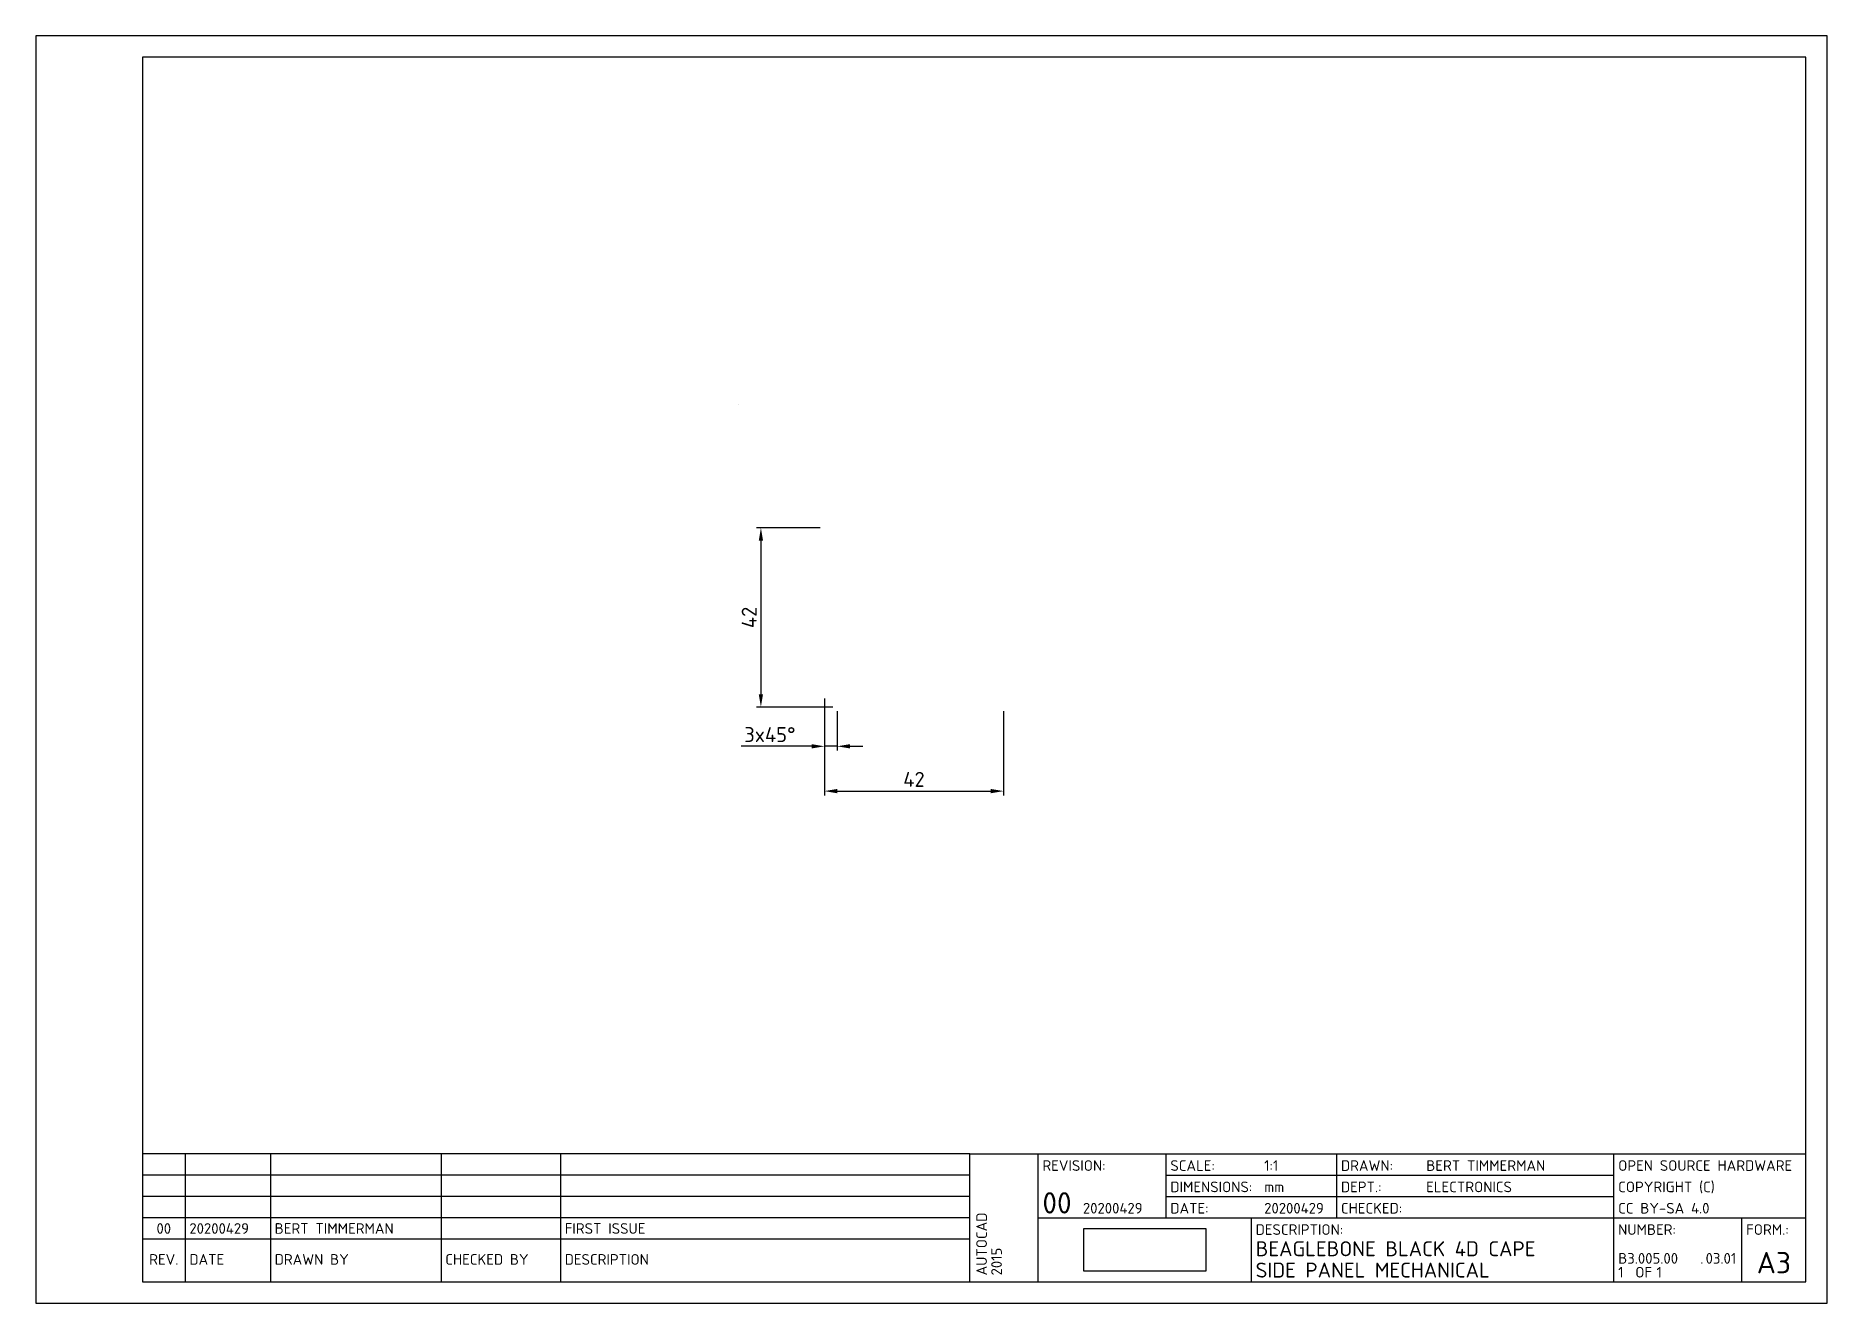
# Paper-space layout 'Layout1' of a CAD drawing. Extents: x 0 to 420, y 0 to 297.
# The model-space entities are those that its viewports show. They can reach past a viewport. Long polylines and large blocks are cut down to what shows.
import ezdxf
from ezdxf.enums import TextEntityAlignment as Align

# ---------------------------------------------------------------- set-up
doc = ezdxf.new("R2010")
doc.units = 0
doc.header["$LTSCALE"] = 10
doc.header["$MEASUREMENT"] = 0
doc.header["$PDMODE"] = 98
doc.header["$PDSIZE"] = -3
doc.linetypes.add('CENTER', pattern=[2, 1.25, -0.25, 0.25, -0.25])
doc.layers.get('0').update_dxf_attribs({"linetype": 'CONTINUOUS'})
doc.layers.get('DEFPOINTS').update_dxf_attribs({"linetype": 'CONTINUOUS'})
for name, color, linetype in [('DIMENSIONS', 1, 'CONTINUOUS'), ('GENERAL', 7, 'CONTINUOUS'), ('TITLEBLOCK', 7, 'CONTINUOUS')]:
    doc.layers.add(name, color=color, linetype=linetype)
doc.styles.add('ISO', font='isocpeur.ttf')
doc.dimstyles.get("Standard").update_dxf_attribs({"dimtxt": 3.5, "dimasz": 3, "dimexe": 1, "dimexo": 1, "dimgap": 1, "dimtad": 1, "dimdec": 3, "dimdsep": 46, "dimtxsty": 'ISO', "dimcen": 1, "dimclrt": 2, "dimadec": 0, "dimazin": 0, "dimtfac": 1, "dimtdec": 3, "dimtmove": 0, "dimatfit": 3, "dimfxl": 1, "dimtolj": 1, "dimarcsym": 0})
picture_1 = doc.add_image_def('image1.png', size_in_pixel=(403, 141))

# ---------------------------------------------------------------- blocks, each defined once
blk = doc.blocks.new('A3')
at = {"layer": 'TITLEBLOCK', "color": 3}
for p, q in [((219, 35), (25, 35)), ((219, 35), (415, 35)), ((219, 5), (219, 35)), ((235, 5), (235, 35)), ((265, 20), (265, 35)), ((305, 20), (305, 35)), ((370, 5), (370, 35)), ((265, 30), (370, 30)), ((265, 25), (370, 25)), ((235, 20), (415, 20)), ((285, 5), (285, 20)), ((400, 5), (400, 20)), ((219, 15), (25, 15))]:
    blk.add_line(p, q, dxfattribs=at)
at = {"layer": 'TITLEBLOCK'}
for p, q in [((35, 35), (35, 5)), ((55, 35), (55, 5)), ((95, 35), (95, 5)), ((123, 35), (123, 5)), ((219, 30), (25, 30)), ((219, 25), (25, 25)), ((219, 20), (25, 20))]:
    blk.add_line(p, q, dxfattribs=at)
at = {"layer": 'TITLEBLOCK', "color": 1}
blk.add_lwpolyline([(0, 0), (420, 0), (420, 297), (0, 297)], close=True, dxfattribs=at)
at = {"layer": 'TITLEBLOCK', "color": 4}
blk.add_lwpolyline([(25, 5), (415, 5), (415, 292), (25, 292), (25, 5)], dxfattribs=at)
at = {"layer": 'TITLEBLOCK', "style": 'ISO'}
for s, p in [('REVISION:', (236, 31)), ('SCALE:', (266, 31)), ('DRAWN:', (306, 31)), ('DIMENSIONS:', (266, 26)), ('DEPT.:', (306, 26)), ('DATE:', (266, 21)), ('CHECKED:', (306, 21)), ('DESCRIPTION:', (286, 16)), ('NUMBER:', (371, 16)), ('FORM.:', (401, 16)), ('DATE', (36, 9)), ('DRAWN BY', (56, 9)), ('CHECKED BY', (96, 9)), ('DESCRIPTION', (124, 9)), ('OF', (375, 6)), ('.', (390.25, 9.25))]:
    blk.add_text(s, height=2.5, dxfattribs=at).set_placement(p)
blk.add_text('REV.', height=2.5, dxfattribs=at).set_placement((30, 9), align=Align.CENTER)
for tag, p in [('REV4', (30, 31.25)), ('REV3', (30, 26.25)), ('REV2', (30, 21.25)), ('REV1', (30, 16.25))]:
    blk.add_attdef(tag, text='', height=2.5, dxfattribs=at).set_placement(p, align=Align.CENTER)
for tag, p in [('DATUM4', (36, 31.25)), ('GET4', (56, 31.25)), ('GEZ4', (96, 31.25)), ('OMSCHR4', (124, 31.25)), ('DATUM3', (36, 26.25)), ('GET3', (56, 26.25)), ('GEZ3', (96, 26.25)), ('OMSCHR3', (124, 26.25)), ('DATUM2', (36, 21.25)), ('GET2', (56, 21.25)), ('GEZ2', (96, 21.25)), ('OMSCHR2', (124, 21.25)), ('DATUM1', (36, 16.25)), ('GET1', (56, 16.25)), ('GEZ1', (96, 16.25)), ('OMSCHR1', (124, 16.25))]:
    blk.add_attdef(tag, p, '', height=2.5, dxfattribs=at)
at = {"layer": 'TITLEBLOCK', "color": 2, "style": 'ISO'}
for tag, p, height in [('S', (288, 31), 2.5), ('GET', (326, 31), 2.5), ('OPM1', (371, 31), 2.5), ('ME', (288, 26), 2.5), ('AFD', (326, 26), 2.5), ('OPM2', (371, 26), 2.5), ('LDATUM', (245.5, 21), 2.5), ('DATUM', (288, 21), 2.5), ('GEZ', (326, 21), 2.5), ('OPM3', (371, 21), 2.5), ('BEN1', (286, 11), 3.5), ('CAT', (371, 12.5), 2.5), ('INST', (378, 12.5), 2.5), ('BEN2', (286, 6), 3.5), ('PARTNO', (371, 9.25), 2.5), ('B', (371, 6), 2.5), ('NOBLZ', (380, 6), 2.5), ('TEK', (391.5, 9.25), 2.5)]:
    blk.add_attdef(tag, p, '', height=height, dxfattribs=at)
at = {"layer": 'TITLEBLOCK', "color": 3, "style": 'ISO'}
blk.add_attdef('L', (236, 21), '', height=5, dxfattribs=at)
at = {"layer": 'TITLEBLOCK', "color": 2, "style": 'ISO'}
for tag, p in [('DOSNAAM', (230, 6.5)), ('SYSTEEM', (223, 6.5)), ('FLOPPY', (233.5, 6.5)), ('REL', (226.5, 6.5))]:
    blk.add_attdef(tag, p, '', height=2.5, rotation=90, dxfattribs=at)
for tag, p in [('NAAM', (260, 14)), ('PLAATS', (260, 7.5))]:
    blk.add_attdef(tag, text='', height=3.5, dxfattribs=at).set_placement(p, align=Align.CENTER)
at = {"layer": 'TITLEBLOCK', "color": 3, "style": 'ISO'}
blk.add_attdef('F', text='', height=5, dxfattribs=at).set_placement((407.5, 7), align=Align.CENTER)
blk = doc.blocks.new('*D2')
at = {"layer": 'DEFPOINTS', "color": 0, "transparency": 16777216}
for p in [(184.89, 142.7), (187.89, 139.7), (184.89, 130.5)]:
    blk.add_point(p, dxfattribs=at)
at = {"layer": 'DIMENSIONS', "color": 0, "lineweight": -2, "transparency": 16777216}
for p, q in [((184.89, 141.7), (184.89, 129.5)), ((187.89, 138.7), (187.89, 129.5)), ((181.89, 130.5), (165.34, 130.5)), ((187.89, 130.5), (184.89, 130.5)), ((190.89, 130.5), (193.89, 130.5))]:
    blk.add_line(p, q, dxfattribs=at)
at = {"layer": 'DIMENSIONS', "color": 0, "transparency": 16777216}
for points in [[(181.89, 131), (181.89, 130), (184.89, 130.5)], [(190.89, 131), (190.89, 130), (187.89, 130.5)]]:
    blk.add_solid(points, dxfattribs=at)
at = {"layer": 'DIMENSIONS', "color": 2, "transparency": 16777216, "insert": (172.12, 133.25), "char_height": 3.5, "attachment_point": 5, "style": 'ISO'}
blk.add_mtext('\\A1;3x45%%d', dxfattribs=at)
blk = doc.blocks.new('*D3')
at = {"layer": 'DEFPOINTS', "color": 0, "transparency": 16777216}
for p in [(184.89, 142.7), (226.89, 139.7), (226.89, 120)]:
    blk.add_point(p, dxfattribs=at)
at = {"layer": 'DIMENSIONS', "color": 0, "lineweight": -2, "transparency": 16777216}
for p, q in [((184.89, 141.7), (184.89, 119)), ((226.89, 138.7), (226.89, 119)), ((187.89, 120), (223.89, 120))]:
    blk.add_line(p, q, dxfattribs=at)
at = {"layer": 'DIMENSIONS', "color": 0, "transparency": 16777216}
for points in [[(187.89, 120.5), (187.89, 119.5), (184.89, 120)], [(223.89, 120.5), (223.89, 119.5), (226.89, 120)]]:
    blk.add_solid(points, dxfattribs=at)
at = {"layer": 'DIMENSIONS', "color": 2, "transparency": 16777216, "insert": (205.89, 122.75), "char_height": 3.5, "attachment_point": 5, "style": 'ISO'}
blk.add_mtext('\\A1;42', dxfattribs=at)
blk = doc.blocks.new('*D4')
at = {"layer": 'DEFPOINTS', "color": 0, "transparency": 16777216}
for p in [(184.89, 181.7), (170, 139.7), (187.89, 139.7)]:
    blk.add_point(p, dxfattribs=at)
at = {"layer": 'DIMENSIONS', "color": 0, "lineweight": -2, "transparency": 16777216}
for p, q in [((183.89, 181.7), (169, 181.7)), ((170, 178.7), (170, 142.7)), ((186.89, 139.7), (169, 139.7))]:
    blk.add_line(p, q, dxfattribs=at)
at = {"layer": 'DIMENSIONS', "color": 0, "transparency": 16777216}
for points in [[(169.5, 178.7), (170.5, 178.7), (170, 181.7)], [(169.5, 142.7), (170.5, 142.7), (170, 139.7)]]:
    blk.add_solid(points, dxfattribs=at)
at = {"layer": 'DIMENSIONS', "color": 2, "transparency": 16777216, "insert": (167.25, 160.7), "char_height": 3.5, "attachment_point": 5, "rotation": 90, "style": 'ISO'}
blk.add_mtext('\\A1;42', dxfattribs=at)

msp = doc.modelspace()

# ---------------------------------------------------------------- linework, layer by layer
at = {"color": 1, "linetype": 'CENTER', "extrusion": (0, 1, 0)}
msp.add_line((-195, 1, -174.75), (-195, 1, -225.25), dxfattribs=at)

psp = doc.layouts.get("Layout1")

# ---------------------------------------------------------------- block references
ref = psp.add_blockref('A3', (0, 0))
ref.add_attrib('PARTNO', 'B3.005.00', (371, 9.25), dxfattribs={"layer": 'TITLEBLOCK', "color": 2, "height": 2.5, "style": 'ISO'})
ref.add_attrib('TEK', '03.01', (391.5, 9.25), dxfattribs={"layer": 'TITLEBLOCK', "color": 2, "height": 2.5, "style": 'ISO'})
ref.add_attrib('B', '1', (371, 6), dxfattribs={"layer": 'TITLEBLOCK', "color": 2, "height": 2.5, "style": 'ISO'})
ref.add_attrib('NOBLZ', '1', (380, 6), dxfattribs={"layer": 'TITLEBLOCK', "color": 2, "height": 2.5, "style": 'ISO'})
ref.add_attrib('L', '00', (236, 21), dxfattribs={"layer": 'TITLEBLOCK', "color": 3, "height": 5, "style": 'ISO'})
ref.add_attrib('LDATUM', '20200429', (245.5, 21), dxfattribs={"layer": 'TITLEBLOCK', "color": 2, "height": 2.5, "style": 'ISO'})
ref.add_attrib('F', 'A3', dxfattribs={"layer": 'TITLEBLOCK', "color": 3, "height": 5, "style": 'ISO'}).set_placement((407.5, 7), align=Align.CENTER)
ref.add_attrib('BEN1', 'BEAGLEBONE BLACK 4D CAPE', (286, 11), dxfattribs={"layer": 'TITLEBLOCK', "color": 2, "height": 3.5, "style": 'ISO'})
ref.add_attrib('BEN2', 'SIDE PANEL MECHANICAL', (286, 6), dxfattribs={"layer": 'TITLEBLOCK', "color": 2, "height": 3.5, "style": 'ISO'})
ref.add_attrib('S', '1:1', (288, 31), dxfattribs={"layer": 'TITLEBLOCK', "color": 2, "height": 2.5, "style": 'ISO'})
ref.add_attrib('ME', 'mm', (288, 26), dxfattribs={"layer": 'TITLEBLOCK', "color": 2, "height": 2.5, "style": 'ISO'})
ref.add_attrib('DATUM', '20200429', (288, 21), dxfattribs={"layer": 'TITLEBLOCK', "color": 2, "height": 2.5, "style": 'ISO'})
ref.add_attrib('GET', 'BERT TIMMERMAN', (326, 31), dxfattribs={"layer": 'TITLEBLOCK', "color": 2, "height": 2.5, "style": 'ISO'})
ref.add_attrib('AFD', 'ELECTRONICS', (326, 26), dxfattribs={"layer": 'TITLEBLOCK', "color": 2, "height": 2.5, "style": 'ISO'})
ref.add_attrib('OPM1', 'OPEN SOURCE HARDWARE', (371, 31), dxfattribs={"layer": 'TITLEBLOCK', "color": 2, "height": 2.5, "style": 'ISO'})
ref.add_attrib('OPM2', 'COPYRIGHT (C)', (371, 26), dxfattribs={"layer": 'TITLEBLOCK', "color": 2, "height": 2.5, "style": 'ISO'})
ref.add_attrib('OPM3', 'CC BY-SA 4.0', (371, 21), dxfattribs={"layer": 'TITLEBLOCK', "color": 2, "height": 2.5, "style": 'ISO'})
ref.add_attrib('SYSTEEM', 'AUTOCAD', (223, 6.5), dxfattribs={"layer": 'TITLEBLOCK', "color": 2, "height": 2.5, "rotation": 90, "style": 'ISO'})
ref.add_attrib('REL', '2015', (226.5, 6.5), dxfattribs={"layer": 'TITLEBLOCK', "color": 2, "height": 2.5, "rotation": 90, "style": 'ISO'})
ref.add_attrib('REV1', '00', dxfattribs={"layer": 'TITLEBLOCK', "height": 2.5, "style": 'ISO'}).set_placement((30, 16.25), align=Align.CENTER)
ref.add_attrib('DATUM1', '20200429', (36, 16.25), dxfattribs={"layer": 'TITLEBLOCK', "height": 2.5, "style": 'ISO'})
ref.add_attrib('GET1', 'BERT TIMMERMAN', (56, 16.25), dxfattribs={"layer": 'TITLEBLOCK', "height": 2.5, "style": 'ISO'})
ref.add_attrib('OMSCHR1', 'FIRST ISSUE', (124, 16.25), dxfattribs={"layer": 'TITLEBLOCK', "height": 2.5, "style": 'ISO'})

# ---------------------------------------------------------------- dimensions: what is measured, and where the dimension line sits
at = {"layer": 'DIMENSIONS'}
dim = psp.add_linear_dim(base=(170, 139.6986), p1=(184.8946, 181.6986), p2=(187.8946, 139.6986), angle=90, dimstyle='Standard', dxfattribs=at)
dim.commit()
dim.dimension.update_dxf_attribs({"geometry": '*D4', "text_midpoint": (167.25, 160.6986)})
dim = psp.add_linear_dim(base=(184.8946, 130.5), p1=(187.8946, 139.6986), p2=(184.8946, 142.6986), text='<>x45%%d', dimstyle='Standard', dxfattribs=at)
dim.commit()
dim.dimension.update_dxf_attribs({"geometry": '*D2', "text_midpoint": (172.1196, 133.25)})
dim = psp.add_linear_dim(base=(226.8946, 120), p1=(184.8946, 142.6986), p2=(226.8946, 139.6986), dimstyle='Standard', dxfattribs=at)
dim.commit()
dim.dimension.update_dxf_attribs({"geometry": '*D3', "text_midpoint": (205.8946, 122.75)})

# ---------------------------------------------------------------- pictures from other files: only their frames are drawn
image = psp.add_image(picture_1, insert=(245.7092, 7.5), size_in_units=(28.5816, 10))
image.dxf.flags = 7

# ---------------------------------------------------------------- viewports
at = {"layer": 'GENERAL'}
psp.add_viewport(center=(220, 163.5), size=(390, 257), view_center_point=(-139.6446, -46.1986), view_height=257, dxfattribs=at)

doc.saveas('drawing.dxf')
